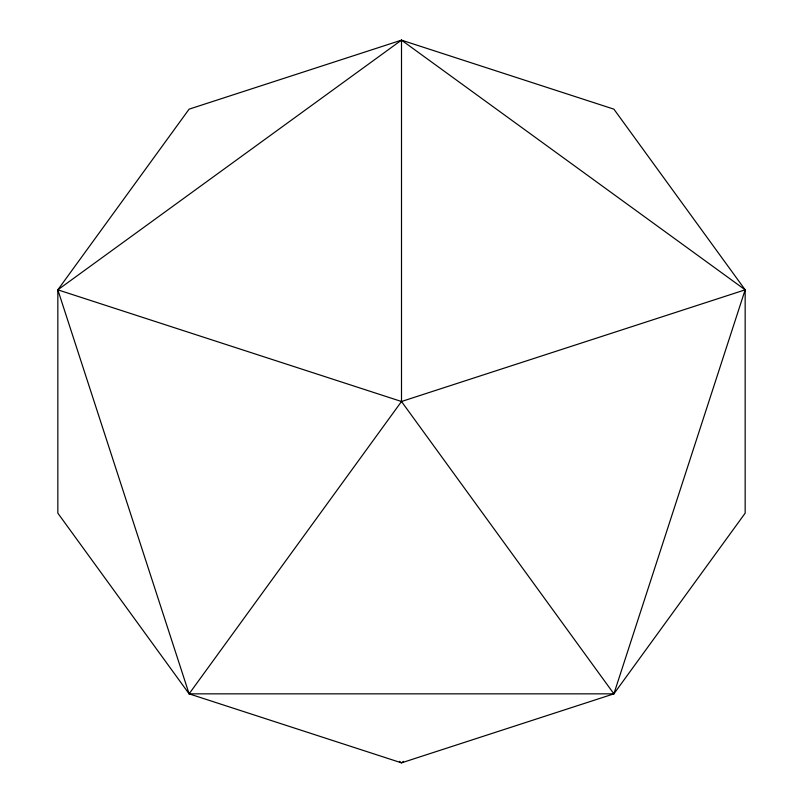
<?xml version="1.0" encoding="UTF-8"?>
<svg xmlns="http://www.w3.org/2000/svg" width="803" height="803" viewBox="0 0 803 803"><rect width="100%" height="100%" fill="white"/><g stroke="black" fill="none" stroke-linecap="round" stroke-linejoin="round"><path stroke-width="1.2" d="M613.894 693.842L745.164 289.833L613.894 109.158L401.5 40.15L189.106 109.158L57.836 289.833L57.836 513.167L189.106 693.842L401.5 762.85L613.894 693.842L745.164 513.167L745.164 289.833L401.5 40.15L57.836 289.833L189.106 693.842L613.894 693.842L401.5 401.5L57.836 289.833M189.106 693.842L401.5 401.5L401.5 40.15M403.528 761.374L401.5 762.85L399.472 761.374M401.5 401.5L745.164 289.833"/></g></svg>
